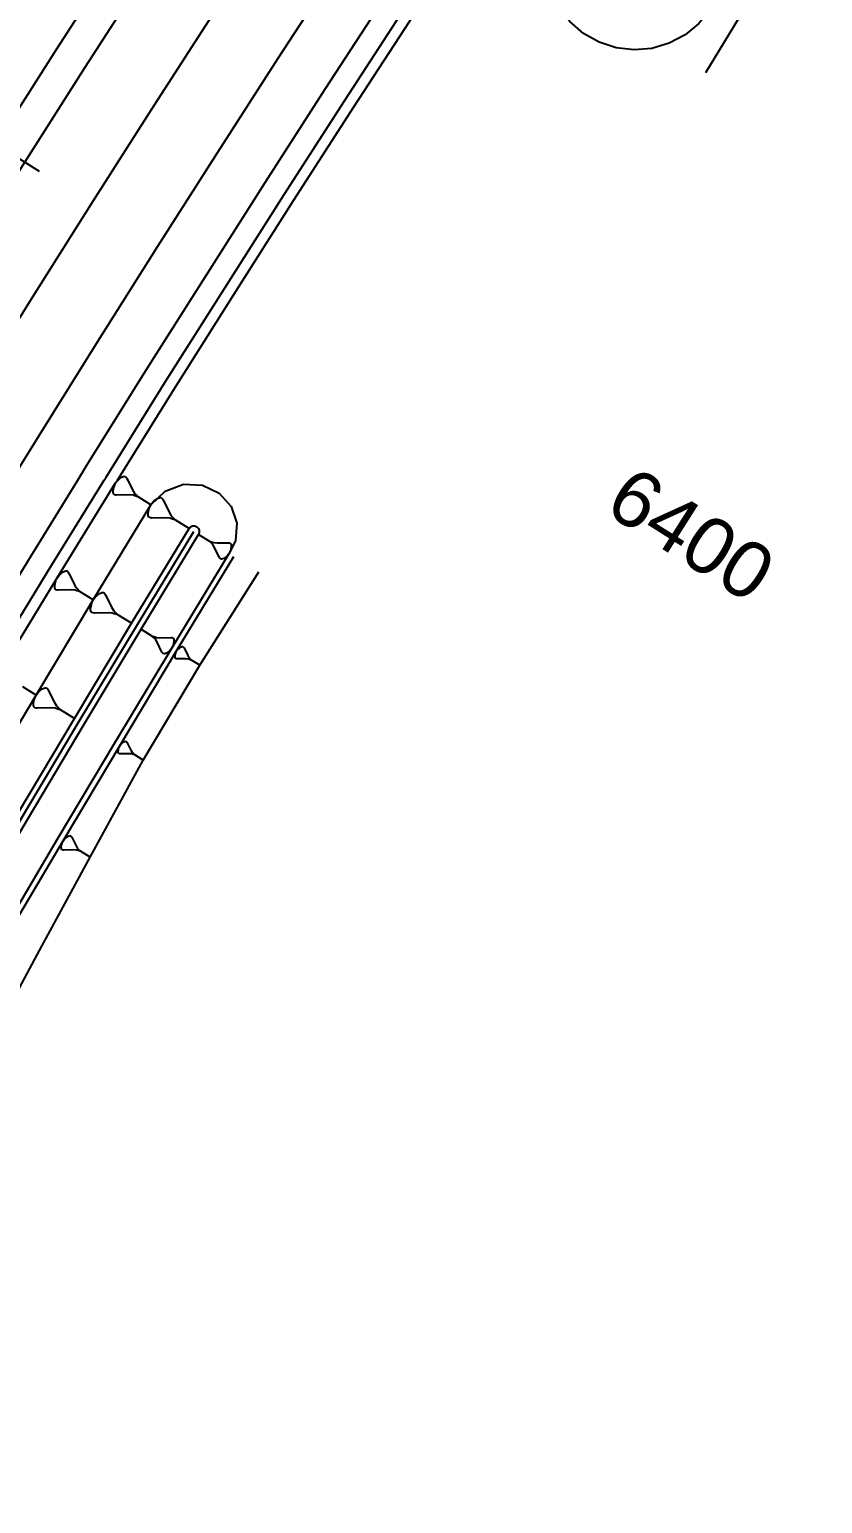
# Model space of a CAD drawing. Extents: x 386614 to 387594, y 803230 to 804419.
# Drawn here: x 387313.3 to 387348.5, y 804054.5 to 804120 of the extents above; entities that cross this region are included whole.
import ezdxf
from ezdxf.enums import TextEntityAlignment as Align

# ---------------------------------------------------------------- set-up
doc = ezdxf.new("R2010")
doc.units = 0
doc.layers.get('0').update_dxf_attribs({"linetype": 'CONTINUOUS'})
doc.styles.add('ARIAL', font='ARIAL.FON')

msp = doc.modelspace()

# ---------------------------------------------------------------- linework, layer by layer
at = {"color": 3}
msp.add_line((387312.4149, 804114.5451), (387313.682, 804113.7425), dxfattribs=at)
at = {"color": 7}
for p, q in [((387317.2739, 804100.0686), (387317.3561, 804100.1291)), ((387317.3561, 804100.1291), (387317.4182, 804100.1575)), ((387317.4182, 804100.1575), (387317.4443, 804100.1636)), ((387317.4443, 804100.1636), (387317.4704, 804100.1697)), ((387317.4704, 804100.1697), (387317.5126, 804100.1658)), ((387317.5126, 804100.1658), (387317.5287, 804100.1558)), ((387317.5287, 804100.1558), (387317.567, 804100.1098)), ((387316.9767, 804099.5174), (387316.9944, 804099.6178)), ((387316.9789, 804099.4491), (387316.9767, 804099.5174)), ((387316.9944, 804099.6178), (387317.0082, 804099.6761)), ((387317.0082, 804099.6761), (387317.0321, 804099.7505)), ((387317.0321, 804099.7505), (387317.0859, 804099.8732)), ((387317.0859, 804099.8732), (387317.1719, 804099.9759)), ((387317.1719, 804099.9759), (387317.1967, 804100)), ((387317.1967, 804100), (387317.2279, 804100.0303)), ((387317.2279, 804100.0303), (387317.2739, 804100.0686)), ((387317.567, 804100.1098), (387317.5892, 804100.0737)), ((387317.5892, 804100.0737), (387317.6245, 804100)), ((387317.6245, 804100), (387317.8319, 804099.5665)), ((387317.8319, 804099.5665), (387317.9208, 804099.4222)), ((387316.985, 804099.423), (387316.9789, 804099.4491)), ((387316.9911, 804099.3969), (387316.985, 804099.423)), ((387317.0134, 804099.3608), (387316.9911, 804099.3969)), ((387317.0295, 804099.3509), (387317.0134, 804099.3608)), ((387317.0877, 804099.337), (387317.0295, 804099.3509)), ((387317.1299, 804099.3331), (387317.0877, 804099.337)), ((387317.6921, 804099.3411), (387317.1299, 804099.3331)), ((387317.8609, 804099.3256), (387317.6921, 804099.3411)), ((387317.9353, 804099.3018), (387317.8609, 804099.3256)), ((387317.9208, 804099.4222), (387317.9752, 804099.3662)), ((387318.0096, 804099.278), (387317.9353, 804099.3018)), ((387317.9752, 804099.3662), (387318.0296, 804099.3102)), ((387318.084, 804099.2541), (387318.0096, 804099.278)), ((387318.0296, 804099.3102), (387318.084, 804099.2541)), ((387318.6475, 804098.9047), (387318.084, 804099.2541)), ((387318.5889, 804098.7712), (387318.6475, 804098.9047)), ((387318.6475, 804098.9047), (387318.7411, 804099.0165)), ((387318.7411, 804099.0165), (387318.8021, 804099.0757)), ((387318.8021, 804099.0757), (387318.8522, 804099.1174)), ((387318.8522, 804099.1174), (387318.9416, 804099.1833)), ((387318.9416, 804099.1833), (387319.0092, 804099.2141)), ((387319.0092, 804099.2141), (387319.0376, 804099.2208)), ((387319.0376, 804099.2208), (387319.066, 804099.2274)), ((387319.066, 804099.2274), (387319.1119, 804099.2232)), ((387319.1119, 804099.2232), (387319.1294, 804099.2123)), ((387319.1294, 804099.2123), (387319.1711, 804099.1622)), ((387319.1711, 804099.1622), (387319.1953, 804099.123)), ((387319.1953, 804099.123), (387319.4595, 804098.5709)), ((387318.5286, 804098.5174), (387318.5479, 804098.6268)), ((387318.5311, 804098.4431), (387318.5286, 804098.5174)), ((387318.5377, 804098.4147), (387318.5311, 804098.4431)), ((387318.5444, 804098.3863), (387318.5377, 804098.4147)), ((387318.5686, 804098.3471), (387318.5444, 804098.3863)), ((387318.5479, 804098.6268), (387318.563, 804098.6902)), ((387318.563, 804098.6902), (387318.5889, 804098.7712)), ((387318.5861, 804098.3362), (387318.5686, 804098.3471)), ((387318.6495, 804098.3211), (387318.5861, 804098.3362)), ((387318.6954, 804098.3169), (387318.6495, 804098.3211)), ((387319.3074, 804098.3256), (387318.6954, 804098.3169)), ((387319.491, 804098.3088), (387319.3074, 804098.3256)), ((387319.4595, 804098.5709), (387319.5562, 804098.4139)), ((387319.572, 804098.2828), (387319.491, 804098.3088)), ((387319.5562, 804098.4139), (387319.6154, 804098.3529)), ((387319.6529, 804098.2569), (387319.572, 804098.2828)), ((387319.6154, 804098.3529), (387319.6747, 804098.2919)), ((387319.7339, 804098.2309), (387319.6529, 804098.2569)), ((387319.6747, 804098.2919), (387319.7339, 804098.2309)), ((387320.3472, 804097.8506), (387319.7339, 804098.2309)), ((387314.4099, 804095.4605), (387314.4339, 804095.5366)), ((387314.4339, 804095.5366), (387314.4883, 804095.6623)), ((387314.4883, 804095.6623), (387314.5757, 804095.7677)), ((387314.5757, 804095.7677), (387314.6327, 804095.8236)), ((387314.6327, 804095.8236), (387314.6796, 804095.863)), ((387314.6796, 804095.863), (387314.7632, 804095.9252)), ((387314.7632, 804095.9252), (387314.8266, 804095.9545)), ((387314.8266, 804095.9545), (387314.8533, 804095.9609)), ((387314.8533, 804095.9609), (387314.8799, 804095.9673)), ((387314.8799, 804095.9673), (387314.923, 804095.9635)), ((387314.923, 804095.9635), (387314.9395, 804095.9534)), ((387314.9395, 804095.9534), (387314.9789, 804095.9065)), ((387314.9789, 804095.9065), (387315.0018, 804095.8697)), ((387315.0018, 804095.8697), (387315.2524, 804095.3525)), ((387314.3784, 804095.298), (387314.396, 804095.4008)), ((387314.381, 804095.2283), (387314.3784, 804095.298)), ((387314.3874, 804095.2016), (387314.381, 804095.2283)), ((387314.3938, 804095.175), (387314.3874, 804095.2016)), ((387314.4167, 804095.1382), (387314.3938, 804095.175)), ((387314.396, 804095.4008), (387314.4099, 804095.4605)), ((387314.4332, 804095.1281), (387314.4167, 804095.1382)), ((387314.4928, 804095.1142), (387314.4332, 804095.1281)), ((387314.5359, 804095.1105), (387314.4928, 804095.1142)), ((387315.1106, 804095.1214), (387314.5359, 804095.1105)), ((387315.2832, 804095.1064), (387315.1106, 804095.1214)), ((387315.2524, 804095.3525), (387315.344, 804095.2054)), ((387315.3593, 804095.0824), (387315.2832, 804095.1064)), ((387315.344, 804095.2054), (387315.3998, 804095.1484)), ((387315.4355, 804095.0584), (387315.3593, 804095.0824)), ((387315.3998, 804095.1484), (387315.4557, 804095.0914)), ((387315.5116, 804095.0344), (387315.4355, 804095.0584)), ((387315.4557, 804095.0914), (387315.5116, 804095.0344)), ((387316.0893, 804094.6799), (387315.5116, 804095.0344)), ((387316.2431, 804094.8516), (387316.293, 804094.8936)), ((387316.293, 804094.8936), (387316.3821, 804094.9599)), ((387316.3821, 804094.9599), (387316.4496, 804094.991)), ((387316.4496, 804094.991), (387316.4779, 804094.9978)), ((387316.4779, 804094.9978), (387316.5063, 804095.0046)), ((387316.5063, 804095.0046), (387316.5522, 804095.0006)), ((387316.5522, 804095.0006), (387316.5698, 804094.9898)), ((387316.5698, 804094.9898), (387316.6117, 804094.9399)), ((387316.6117, 804094.9399), (387316.6361, 804094.9008)), ((387316.6361, 804094.9008), (387316.9029, 804094.35)), ((387315.9723, 804094.2921), (387315.9911, 804094.4015)), ((387315.9751, 804094.2178), (387315.9723, 804094.2921)), ((387315.9819, 804094.1894), (387315.9751, 804094.2178)), ((387315.9911, 804094.4015), (387316.0059, 804094.465)), ((387316.0059, 804094.465), (387316.0314, 804094.5461)), ((387316.0314, 804094.5461), (387316.0893, 804094.6799)), ((387316.0893, 804094.6799), (387316.1824, 804094.7921)), ((387316.1824, 804094.7921), (387316.2431, 804094.8516)), ((387316.9029, 804094.35), (387317.0004, 804094.1935)), ((387315.9887, 804094.1611), (387315.9819, 804094.1894)), ((387316.0131, 804094.1219), (387315.9887, 804094.1611)), ((387316.0306, 804094.1111), (387316.0131, 804094.1219)), ((387316.0941, 804094.0964), (387316.0306, 804094.1111)), ((387316.1401, 804094.0924), (387316.0941, 804094.0964)), ((387316.752, 804094.104), (387316.1401, 804094.0924)), ((387316.9357, 804094.088), (387316.752, 804094.104)), ((387317.0168, 804094.0625), (387316.9357, 804094.088)), ((387317.0004, 804094.1935), (387317.0599, 804094.1327)), ((387317.0978, 804094.0369), (387317.0168, 804094.0625)), ((387317.0599, 804094.1327), (387317.1194, 804094.072)), ((387317.1789, 804094.0113), (387317.0978, 804094.0369)), ((387317.1194, 804094.072), (387317.1789, 804094.0113)), ((387317.794, 804093.6339), (387317.1789, 804094.0113)), ((387319.7375, 804092.2363), (387319.7464, 804092.2747)), ((387319.7464, 804092.2747), (387319.7619, 804092.3238)), ((387319.7619, 804092.3238), (387319.797, 804092.4049)), ((387319.797, 804092.4049), (387319.8534, 804092.4729)), ((387319.8534, 804092.4729), (387319.8901, 804092.5089)), ((387319.8901, 804092.5089), (387319.9204, 804092.5343)), ((387319.9204, 804092.5343), (387319.9743, 804092.5745)), ((387319.9743, 804092.5745), (387320.0152, 804092.5934)), ((387320.0152, 804092.5934), (387320.0324, 804092.5975)), ((387320.0324, 804092.5975), (387320.0496, 804092.6016)), ((387320.0496, 804092.6016), (387320.0774, 804092.5992)), ((387320.0774, 804092.5992), (387320.088, 804092.5926)), ((387320.088, 804092.5926), (387320.1134, 804092.5624)), ((387320.1134, 804092.5624), (387320.1282, 804092.5387)), ((387320.1282, 804092.5387), (387320.2898, 804092.2051)), ((387319.7261, 804092.17), (387319.7375, 804092.2363)), ((387319.7278, 804092.125), (387319.7261, 804092.17)), ((387319.7319, 804092.1078), (387319.7278, 804092.125)), ((387319.7361, 804092.0906), (387319.7319, 804092.1078)), ((387319.7508, 804092.0669), (387319.7361, 804092.0906)), ((387319.7615, 804092.0604), (387319.7508, 804092.0669)), ((387319.7999, 804092.0514), (387319.7615, 804092.0604)), ((387319.8277, 804092.049), (387319.7999, 804092.0514)), ((387320.1984, 804092.0561), (387319.8277, 804092.049)), ((387320.3097, 804092.0464), (387320.1984, 804092.0561)), ((387320.2898, 804092.2051), (387320.3488, 804092.1103)), ((387320.3588, 804092.0309), (387320.3097, 804092.0464)), ((387320.3488, 804092.1103), (387320.3849, 804092.0735)), ((387320.4079, 804092.0154), (387320.3588, 804092.0309)), ((387320.3849, 804092.0735), (387320.4209, 804092.0367)), ((387320.457, 804091.9999), (387320.4079, 804092.0154)), ((387320.4209, 804092.0367), (387320.457, 804091.9999)), ((387320.8296, 804091.7713), (387320.457, 804091.9999)), ((387313.5476, 804090.4454), (387312.957, 804090.804)), ((387313.4652, 804090.2301), (387313.4904, 804090.3113)), ((387313.4904, 804090.3113), (387313.5476, 804090.4454)), ((387313.5476, 804090.4454), (387313.6402, 804090.5581)), ((387313.6402, 804090.5581), (387313.7006, 804090.6179)), ((387313.7006, 804090.6179), (387313.7503, 804090.6601)), ((387313.7503, 804090.6601), (387313.8391, 804090.7268)), ((387313.8391, 804090.7268), (387313.9064, 804090.7583)), ((387313.9064, 804090.7583), (387313.9347, 804090.7652)), ((387313.9347, 804090.7652), (387313.9631, 804090.7721)), ((387313.9631, 804090.7721), (387314.009, 804090.7684)), ((387314.009, 804090.7684), (387314.0266, 804090.7577)), ((387314.0266, 804090.7577), (387314.0688, 804090.7079)), ((387314.0688, 804090.7079), (387314.0934, 804090.6689)), ((387314.0934, 804090.6689), (387314.3628, 804090.1194)), ((387313.4325, 804090.057), (387313.4507, 804090.1666)), ((387313.4356, 804089.9828), (387313.4325, 804090.057)), ((387313.4426, 804089.9544), (387313.4356, 804089.9828)), ((387313.4495, 804089.9261), (387313.4426, 804089.9544)), ((387313.474, 804089.8871), (387313.4495, 804089.9261)), ((387313.4507, 804090.1666), (387313.4652, 804090.2301)), ((387313.4917, 804089.8764), (387313.474, 804089.8871)), ((387313.5552, 804089.8619), (387313.4917, 804089.8764)), ((387313.6012, 804089.8582), (387313.5552, 804089.8619)), ((387314.213, 804089.8727), (387313.6012, 804089.8582)), ((387314.3968, 804089.8576), (387314.213, 804089.8727)), ((387314.3628, 804090.1194), (387314.461, 804089.9633)), ((387314.478, 804089.8324), (387314.3968, 804089.8576)), ((387314.461, 804089.9633), (387314.5208, 804089.9029)), ((387314.5592, 804089.8072), (387314.478, 804089.8324)), ((387314.5208, 804089.9029), (387314.5806, 804089.8425)), ((387314.6404, 804089.7821), (387314.5592, 804089.8072)), ((387314.5806, 804089.8425), (387314.6404, 804089.7821)), ((387315.2573, 804089.4076), (387314.6404, 804089.7821)), ((387317.3599, 804088.2938), (387317.3903, 804088.3197)), ((387317.3903, 804088.3197), (387317.4447, 804088.3606)), ((387317.4447, 804088.3606), (387317.486, 804088.3799)), ((387317.486, 804088.3799), (387317.5034, 804088.3841)), ((387317.5034, 804088.3841), (387317.5207, 804088.3884)), ((387317.5207, 804088.3884), (387317.5489, 804088.386)), ((387317.5489, 804088.386), (387317.5597, 804088.3795)), ((387317.5597, 804088.3795), (387317.5856, 804088.349)), ((387317.5856, 804088.349), (387317.6006, 804088.3251)), ((387317.6006, 804088.3251), (387317.7658, 804087.9883)), ((387317.1955, 804087.95), (387317.2067, 804088.0172)), ((387317.1975, 804087.9045), (387317.1955, 804087.95)), ((387317.2017, 804087.8872), (387317.1975, 804087.9045)), ((387317.2059, 804087.8698), (387317.2017, 804087.8872)), ((387317.221, 804087.8459), (387317.2059, 804087.8698)), ((387317.2067, 804088.0172), (387317.2156, 804088.0561)), ((387317.2156, 804088.0561), (387317.231, 804088.1059)), ((387317.2318, 804087.8393), (387317.221, 804087.8459)), ((387317.231, 804088.1059), (387317.2661, 804088.1881)), ((387317.2708, 804087.8304), (387317.2318, 804087.8393)), ((387317.2661, 804088.1881), (387317.3228, 804088.2572)), ((387317.2989, 804087.8281), (387317.2708, 804087.8304)), ((387317.6739, 804087.837), (387317.2989, 804087.8281)), ((387317.3228, 804088.2572), (387317.3599, 804088.2938)), ((387317.7866, 804087.8278), (387317.6739, 804087.837)), ((387317.7658, 804087.9883), (387317.826, 804087.8926)), ((387317.8364, 804087.8123), (387317.7866, 804087.8278)), ((387317.826, 804087.8926), (387317.8626, 804087.8556)), ((387317.8862, 804087.7969), (387317.8364, 804087.8123)), ((387317.8626, 804087.8556), (387317.8993, 804087.8185)), ((387317.9359, 804087.7815), (387317.8862, 804087.7969)), ((387317.8993, 804087.8185), (387317.9359, 804087.7815)), ((387318.314, 804087.5519), (387317.9359, 804087.7815)), ((387314.6717, 804083.6874), (387314.6842, 804083.7647)), ((387314.6842, 804083.7647), (387314.6942, 804083.8096)), ((387314.6942, 804083.8096), (387314.7117, 804083.867)), ((387314.7117, 804083.867), (387314.7516, 804083.9617)), ((387314.7516, 804083.9617), (387314.8165, 804084.0415)), ((387314.8165, 804084.0415), (387314.8589, 804084.0839)), ((387314.8589, 804084.0839), (387314.8939, 804084.1138)), ((387314.8939, 804084.1138), (387314.9562, 804084.1612)), ((387314.9562, 804084.1612), (387315.0036, 804084.1836)), ((387315.0036, 804084.1836), (387315.0236, 804084.1886)), ((387315.0236, 804084.1886), (387315.0435, 804084.1935)), ((387315.0435, 804084.1935), (387315.0759, 804084.191)), ((387315.0759, 804084.191), (387315.0884, 804084.1836)), ((387315.0884, 804084.1836), (387315.1183, 804084.1486)), ((387315.1183, 804084.1486), (387315.1358, 804084.1212)), ((387315.1358, 804084.1212), (387315.3276, 804083.7345)), ((387315.3276, 804083.7345), (387315.3974, 804083.6248)), ((387314.6742, 804083.635), (387314.6717, 804083.6874)), ((387314.6792, 804083.6151), (387314.6742, 804083.635)), ((387314.6841, 804083.5951), (387314.6792, 804083.6151)), ((387314.7016, 804083.5677), (387314.6841, 804083.5951)), ((387314.7141, 804083.5602), (387314.7016, 804083.5677)), ((387314.7589, 804083.5502), (387314.7141, 804083.5602)), ((387314.7914, 804083.5477), (387314.7589, 804083.5502)), ((387315.2228, 804083.56), (387314.7914, 804083.5477)), ((387315.3525, 804083.55), (387315.2228, 804083.56)), ((387315.4099, 804083.5325), (387315.3525, 804083.55)), ((387315.3974, 804083.6248), (387315.4398, 804083.5824)), ((387315.4672, 804083.515), (387315.4099, 804083.5325)), ((387315.4398, 804083.5824), (387315.4822, 804083.5399)), ((387315.5246, 804083.4975), (387315.4672, 804083.515)), ((387315.4822, 804083.5399), (387315.5246, 804083.4975)), ((387315.9609, 804083.2355), (387315.5246, 804083.4975))]:
    msp.add_line(p, q, dxfattribs=at)
at = {"color": 1}
for p, q in [((387320.7721, 804097.5871), (387321.2627, 804097.2828)), ((387321.2627, 804097.2828), (387321.3275, 804097.2621)), ((387321.3101, 804097.234), (387321.2627, 804097.2828)), ((387321.3575, 804097.1852), (387321.3101, 804097.234)), ((387321.3275, 804097.2621), (387321.3923, 804097.2413)), ((387321.4049, 804097.1364), (387321.3575, 804097.1852)), ((387321.3923, 804097.2413), (387321.457, 804097.2205)), ((387321.4822, 804097.0108), (387321.4049, 804097.1364)), ((387321.457, 804097.2205), (387321.6039, 804097.2071)), ((387321.6936, 804096.5692), (387321.4822, 804097.0108)), ((387321.6039, 804097.2071), (387322.0935, 804097.214)), ((387322.0935, 804097.214), (387322.1302, 804097.2107)), ((387322.1302, 804097.2107), (387322.181, 804097.1986)), ((387322.1787, 804096.8506), (387322.1318, 804096.7438)), ((387322.1994, 804096.9154), (387322.1787, 804096.8506)), ((387322.181, 804097.1986), (387322.195, 804097.1899)), ((387322.195, 804097.1899), (387322.2143, 804097.1585)), ((387322.2115, 804096.9662), (387322.1994, 804096.9154)), ((387322.2269, 804097.0536), (387322.2115, 804096.9662)), ((387322.2143, 804097.1585), (387322.2196, 804097.1358)), ((387322.2196, 804097.1358), (387322.225, 804097.1131)), ((387322.225, 804097.1131), (387322.2269, 804097.0536)), ((387321.7129, 804096.5378), (387321.6936, 804096.5692)), ((387321.7463, 804096.4977), (387321.7129, 804096.5378)), ((387321.7603, 804096.489), (387321.7463, 804096.4977)), ((387321.797, 804096.4856), (387321.7603, 804096.489)), ((387321.8197, 804096.491), (387321.797, 804096.4856)), ((387321.8425, 804096.4963), (387321.8197, 804096.491)), ((387321.8966, 804096.5209), (387321.8425, 804096.4963)), ((387321.9681, 804096.5736), (387321.8966, 804096.5209)), ((387322.0082, 804096.607), (387321.9681, 804096.5736)), ((387322.057, 804096.6544), (387322.0082, 804096.607)), ((387322.1318, 804096.7438), (387322.057, 804096.6544)), ((387318.2202, 804093.3724), (387318.7123, 804093.0705)), ((387318.7123, 804093.0705), (387318.7771, 804093.05)), ((387318.7599, 804093.0219), (387318.7123, 804093.0705)), ((387318.8075, 804092.9734), (387318.7599, 804093.0219)), ((387318.7771, 804093.05), (387318.842, 804093.0296)), ((387318.8551, 804092.9248), (387318.8075, 804092.9734)), ((387318.842, 804093.0296), (387318.9068, 804093.0091)), ((387318.933, 804092.7995), (387318.8551, 804092.9248)), ((387318.9068, 804093.0091), (387319.0538, 804092.9964)), ((387319.0538, 804092.9964), (387319.5433, 804093.0057)), ((387319.5433, 804093.0057), (387319.5801, 804093.0025)), ((387319.5801, 804093.0025), (387319.6309, 804092.9906)), ((387319.6309, 804092.9906), (387319.6449, 804092.982)), ((387319.6449, 804092.982), (387319.6644, 804092.9507)), ((387319.6644, 804092.9507), (387319.6699, 804092.928)), ((387319.6699, 804092.928), (387319.6753, 804092.9053)), ((387319.6753, 804092.9053), (387319.6775, 804092.8459)), ((387319.1465, 804092.3589), (387318.933, 804092.7995)), ((387319.166, 804092.3276), (387319.1465, 804092.3589)), ((387319.1995, 804092.2877), (387319.166, 804092.3276)), ((387319.2136, 804092.2791), (387319.1995, 804092.2877)), ((387319.2504, 804092.2759), (387319.2136, 804092.2791)), ((387319.273, 804092.2813), (387319.2504, 804092.2759)), ((387319.2957, 804092.2867), (387319.273, 804092.2813)), ((387319.3497, 804092.3116), (387319.2957, 804092.2867)), ((387319.421, 804092.3647), (387319.3497, 804092.3116)), ((387319.4609, 804092.3982), (387319.421, 804092.3647)), ((387319.5095, 804092.4459), (387319.4609, 804092.3982)), ((387319.5839, 804092.5356), (387319.5095, 804092.4459)), ((387319.6302, 804092.6427), (387319.5839, 804092.5356)), ((387319.6507, 804092.7075), (387319.6302, 804092.6427)), ((387319.6625, 804092.7583), (387319.6507, 804092.7075)), ((387319.6775, 804092.8459), (387319.6625, 804092.7583))]:
    msp.add_line(p, q, dxfattribs=at)
at = {"color": 7, "linetype": 'CONTINUOUS'}
for points in [[(387343.3198, 804118.1179), (387345.8588, 804122.3014), (387347.5737, 804125.174), (387348.5065, 804126.4141)], [(387304.2489, 804100), (387305.1126, 804101.4152), (387307.7376, 804105.6706), (387310.3829, 804109.9135), (387313.0484, 804114.1438), (387315.734, 804118.3613), (387318.4397, 804122.566)], [(387312.4643, 804100), (387313.6865, 804101.9813), (387316.3142, 804106.1959), (387318.9619, 804110.398), (387321.6296, 804114.5874), (387324.3172, 804118.7641), (387327.0247, 804122.9279)], [(387308.3519, 804100), (387310.7121, 804103.826), (387313.3486, 804108.0547), (387316.0052, 804112.2709), (387318.6818, 804116.4744), (387321.3785, 804120.665)], [(387300, 804067.219), (387301.0872, 804069.1294), (387303.5461, 804073.4116), (387304.3336, 804074.7748), (387306.0217, 804077.6844), (387308.5138, 804081.9476), (387311.0225, 804086.2013), (387313.5476, 804090.4454), (387316.0893, 804094.6799), (387318.6475, 804098.9047)], [(387300, 804063.1693), (387300.3835, 804063.8492), (387302.8211, 804068.1325), (387305.2752, 804072.4065), (387306.0611, 804073.7671), (387307.746, 804076.671), (387310.2332, 804080.9261), (387312.737, 804085.1716), (387315.2573, 804089.4076), (387317.794, 804093.6339), (387320.3472, 804097.8506)], [(387300, 804062.6603), (387300.6008, 804063.7256), (387303.0378, 804068.0079), (387305.4914, 804072.2809), (387306.2771, 804073.6411), (387307.9615, 804076.5444), (387310.4482, 804080.7984), (387312.9513, 804085.0429), (387315.471, 804089.2778), (387318.0071, 804093.5032), (387320.5596, 804097.7188)], [(387300, 804058.3853), (387300.0108, 804058.4046), (387302.4263, 804062.6876), (387304.8583, 804066.9612), (387307.3069, 804071.2255), (387308.091, 804072.583), (387309.772, 804075.4804), (387312.2536, 804079.7258), (387314.7516, 804083.9617), (387317.2661, 804088.1881), (387319.797, 804092.4049), (387322.3443, 804096.6121)], [(387300, 804054.4998), (387301.6369, 804057.4902), (387304.0317, 804061.7748), (387306.4446, 804066.0492), (387308.874, 804070.3146), (387309.652, 804071.6725), (387311.2859, 804074.5907), (387313.6099, 804078.92), (387315.9609, 804083.2355), (387318.314, 804087.5519), (387320.8296, 804091.7713), (387323.4511, 804095.9257)]]:
    msp.add_lwpolyline(points, dxfattribs=at)
at = {"color": 252, "linetype": 'CONTINUOUS'}
for points in [[(387343.5213, 804120.9183), (387343.0154, 804120.3003), (387342.3967, 804119.7952), (387341.6901, 804119.4231), (387340.9235, 804119.1987), (387340.1277, 804119.1312), (387339.3344, 804119.223), (387338.5751, 804119.4707), (387337.8801, 804119.8643), (387337.2772, 804120.3881), (387336.7904, 804121.0212), (387336.439, 804121.7384), (387336.2372, 804122.5112), (387336.1929, 804123.3086), (387336.3079, 804124.099), (387336.5776, 804124.8507), (387336.8565, 804125.3431)], [(387318.6475, 804098.9042), (387319.2894, 804099.5139), (387320.0996, 804099.8173), (387320.9437, 804099.7809), (387321.6883, 804099.4263), (387322.2217, 804098.8239), (387322.4708, 804098.0801), (387322.4109, 804097.3183), (387322.1305, 804096.7412)]]:
    msp.add_lwpolyline(points, dxfattribs=at)
at = {"color": 2, "linetype": 'CONTINUOUS'}
for points in [[(387302.4916, 804100), (387303.834, 804102.1996), (387306.4629, 804106.4612), (387309.112, 804110.7101), (387311.7813, 804114.9465), (387314.4707, 804119.17), (387317.1802, 804123.3807)], [(387315.4017, 804100), (387315.8111, 804100.6637), (387318.4325, 804104.8682), (387321.0739, 804109.0602), (387323.7352, 804113.2396), (387326.4163, 804117.4062), (387329.1173, 804121.5601)], [(387300, 804074.3037), (387300.5059, 804075.1788), (387301.3008, 804076.5439), (387303.0061, 804079.4565), (387305.5267, 804083.7223), (387308.0675, 804087.9759), (387310.6286, 804092.2175), (387313.2098, 804096.4468), (387315.4017, 804100)]]:
    msp.add_lwpolyline(points, dxfattribs=at)
at = {"color": 3, "linetype": 'CONTINUOUS'}
msp.add_lwpolyline([(387304.2489, 804100), (387305.1126, 804101.4152), (387307.7376, 804105.6706), (387310.3829, 804109.9135), (387313.0484, 804114.1438), (387315.734, 804118.3613), (387318.4397, 804122.566)], dxfattribs=at)
at = {"color": 1, "linetype": 'CONTINUOUS'}
for points in [[(387316.5766, 804100), (387316.6609, 804100.1367), (387319.2798, 804104.3372), (387321.9186, 804108.5251), (387324.5774, 804112.7005), (387327.256, 804116.8631), (387329.9544, 804121.0129)], [(387317.165, 804100), (387319.7035, 804104.0716), (387322.341, 804108.2576), (387324.9985, 804112.4309), (387327.6758, 804116.5915), (387330.3729, 804120.7394)], [(387300, 804071.3066), (387301.8028, 804074.425), (387302.5965, 804075.7881), (387304.2994, 804078.6965), (387306.8163, 804082.9561), (387309.3534, 804087.2037), (387311.9108, 804091.4391), (387314.4883, 804095.6623), (387317.0859, 804099.8732), (387317.165, 804100)], [(387300, 804072.3056), (387301.3705, 804074.6763), (387302.1646, 804076.04), (387303.8683, 804078.9499), (387306.3864, 804083.2115), (387308.9248, 804087.4611), (387311.4834, 804091.6985), (387314.0621, 804095.9238), (387316.5766, 804100)], [(387300, 804062.1514), (387300.8181, 804063.602), (387303.2545, 804067.8833), (387305.7075, 804072.1552), (387306.493, 804073.5152), (387308.177, 804076.4177), (387310.6631, 804080.6707), (387313.1657, 804084.9142), (387315.6847, 804089.1481), (387318.2202, 804093.3724), (387320.7721, 804097.5871)], [(387320.3475, 804097.8507), (387320.4156, 804097.923), (387320.5064, 804097.9632), (387320.6057, 804097.9648), (387320.6978, 804097.9276), (387320.7682, 804097.8574), (387320.8057, 804097.7654), (387320.8043, 804097.6661), (387320.7722, 804097.5869)], [(387300, 804058.8943), (387302.209, 804062.8112), (387304.6416, 804067.0858), (387307.0908, 804071.3512), (387307.8751, 804072.709), (387309.5565, 804075.6071), (387312.0387, 804079.8535), (387314.5373, 804084.0904), (387317.0524, 804088.3178), (387319.5839, 804092.5356), (387322.1318, 804096.7438)]]:
    msp.add_lwpolyline(points, dxfattribs=at)

# ---------------------------------------------------------------- texts
at = {"color": 2, "style": 'ARIAL'}
msp.add_text('6400', height=2.5, rotation=327.649, dxfattribs=at).set_placement((387340.0641, 804100.7304), align=Align.TOP_LEFT)

doc.saveas('drawing.dxf')
